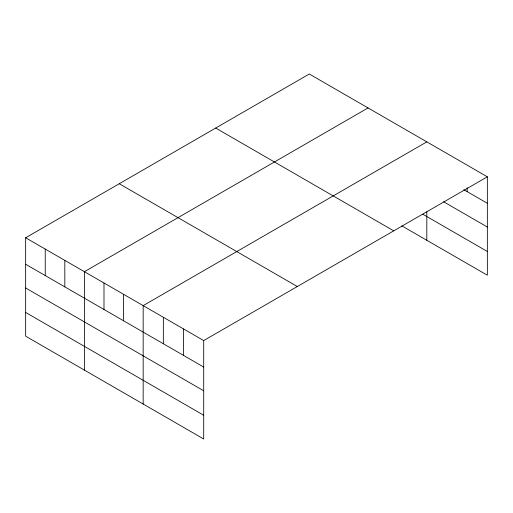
<?xml version="1.0" encoding="UTF-8"?>
<svg xmlns="http://www.w3.org/2000/svg" width="513" height="513" viewBox="0 0 513 513"><rect width="100%" height="100%" fill="white"/><g stroke="black" fill="none" stroke-linecap="round" stroke-linejoin="round"><path stroke-width="0.77" d="M401.82 225.848L487.35 275.224L487.35 176.812L309.294 74.013L25.65 237.775L25.65 336.188L203.706 438.987L203.706 340.574L25.65 237.775M368.052 107.935L84.408 271.698L84.408 370.11M426.81 141.864L143.165 305.62L143.165 404.032M203.706 340.574L487.35 176.812M463.81 189.701L487.35 203.289M443.63 201.789L487.35 227.028M422.757 214.197L487.35 251.485M215.691 128.058L393.747 230.856M119.253 183.737L297.309 286.53M25.65 264.253L203.706 367.051M25.65 287.992L203.706 390.791M25.65 312.449L203.706 415.248M467.17 187.745L467.17 191.644M426.81 211.798L426.81 240.27M183.526 328.923L183.526 355.4M163.346 317.271L163.346 343.755M123.582 294.315L123.582 320.792M103.992 283.009L103.992 309.486M64.824 260.392L64.824 286.87M45.234 249.081L45.234 275.564"/></g></svg>
